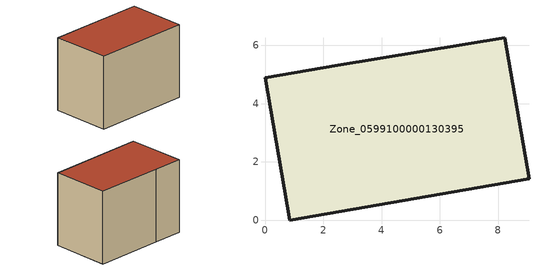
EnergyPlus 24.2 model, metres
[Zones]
Zone_0599100000130395
 floor ground (C_G): 9.06,1.41 0.85,0 0,4.89 2.49,5.32 8.23,6.25 z0
 wall outside (C_F): 0.85,0 9.06,1.41 8.23,6.25 2.49,5.32 0,4.89 0.85,0 z0:6.2
 roof outside (C_R): 8.23,6.25 2.49,5.32 0,4.89 0.85,0 9.06,1.41 z6.2
[BUILDING]
Pand.0599100000130395: North Axis=0; Terrain=City; Loads Convergence Tolerance Value=0.04; Temperature Convergence Tolerance Value=0.4; Solar Distribution=FullExterior; Maximum Number of Warmup Days=25; Minimum Number of Warmup Days=1
[Site:Location]
Rotterdam.The.Hague.AP_ZH_NLD Design_Conditions: Latitude=51.96; Longitude=4.45; Time Zone=1; Elevation=-4.5
[SITE:GROUNDTEMPERATURE:BUILDINGSURFACE]
18, 18, 18, 18, 18, 18, 18, 18, 18, 18, 18, 18
[MATERIAL] Thermal Absorptance=0.9; Solar Absorptance=0.7; Visible Absorptance=0.7
Name | Roughness | Thickness | Conductivity | Density | Specific Heat
G.TI.1946 | MediumSmooth | 0.15 | 1 | 540 | 1210
F.TI.1946 | Rough | 0.3 | 0.857143 | 1920 | 840
R.TI.1946 | MediumRough | 0.2 | 0.1 | 1500 | 1000
[CONSTRUCTION]
C_G: G.TI.1946
C_F: F.TI.1946
C_R: R.TI.1946
[ZONE]
Zone_0599100000130395: Type=1; Multiplier=1; Ceiling Height=Autocalculate; Volume=Autocalculate; Floor Area=autocalculate; Part of Total Floor Area=Yes
[ZONEINFILTRATION:DESIGNFLOWRATE]
Infil_Zone_0599100000130395: Zone or ZoneList or Space or SpaceList=Zone_0599100000130395; Schedule=AlwaysOn; Design Flow Rate Calculation Method=Flow/Area; Flow Rate per Floor Area=0.003; Constant Term Coefficient=1; Temperature Term Coefficient=0; Velocity Term Coefficient=0; Velocity Squared Term Coefficient=0
[HVACTEMPLATE:ZONE:IDEALLOADSAIRSYSTEM]
Zone_0599100000130395: Maximum Heating Supply Air Temperature=50; Minimum Cooling Supply Air Temperature=13; Maximum Heating Supply Air Humidity Ratio=0.0156; Minimum Cooling Supply Air Humidity Ratio=0.0077; Heating Limit=NoLimit; Cooling Limit=NoLimit; Dehumidification Control Type=ConstantSensibleHeatRatio; Cooling Sensible Heat Ratio=0.7; Dehumidification Setpoint=60; Humidification Control Type=None; Humidification Setpoint=30; Outdoor Air Method=None; Outdoor Air Flow Rate per Person=0.00944; Outdoor Air Flow Rate per Zone Floor Area=0; Outdoor Air Flow Rate per Zone=0; Demand Controlled Ventilation Type=None; Outdoor Air Economizer Type=NoEconomizer; Heat Recovery Type=None; Sensible Heat Recovery Effectiveness=0.7; Latent Heat Recovery Effectiveness=0.65
[ZONECONTROL:THERMOSTAT]
ThermostatControl_Zone_0599100000130395: Zone or ZoneList=Zone_0599100000130395; Control Type Schedule=DualSetpointControlType; Control 1=Thermostat_Zone_0599100000130395; Temperature Difference Between Cutout And Setpoint=0
[THERMOSTATSETPOINT:DUALSETPOINT]
Thermostat_Zone_0599100000130395: Heating Setpoint Temperature Schedule=HeatingSetpoint_Zone_0599100000130395; Cooling Setpoint Temperature Schedule=CoolingSetpoint_Zone_0599100000130395
[SCHEDULE:COMPACT]
HeatingSetpoint_Zone_0599100000130395: Through: 12/31, For: AllDays, Until: 24:00, 21
CoolingSetpoint_Zone_0599100000130395: Through: 12/31, For: AllDays, Until: 24:00, 24
DualSetpointControlType: Through: 12/31, For: AllDays, Until: 24:00, 4
AlwaysOn: Through: 12/31, For: AllDays, Until: 24:00, 1
